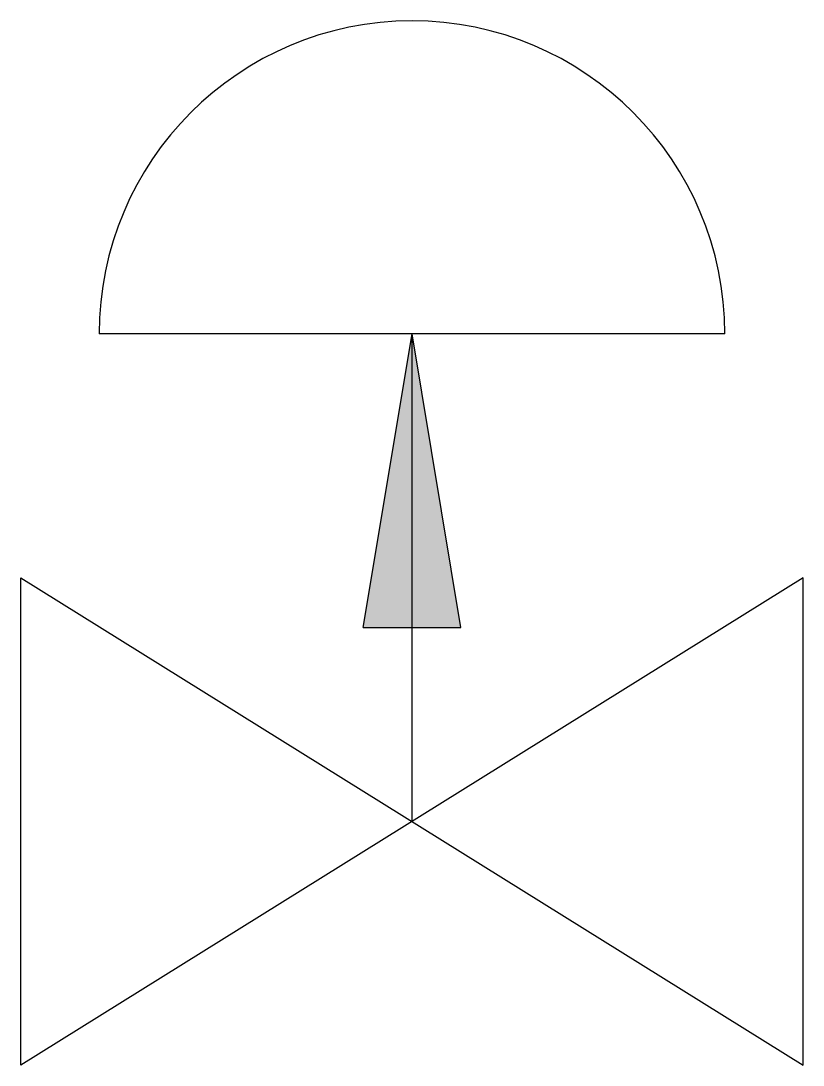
# Model space of a CAD drawing. Header units: millimetres. Extents: x -10132.29 to -10132.049, y 61.712 to 62.034.
import ezdxf

# ---------------------------------------------------------------- set-up
doc = ezdxf.new("R2010")
doc.units = ezdxf.units.MM
doc.header["$LTSCALE"] = 10
doc.layers.add('Tub_Válvulas', color=2, linetype='Continuous')

msp = doc.modelspace()

# ---------------------------------------------------------------- hatches: boundary and pattern name
at = {"layer": 'Tub_Válvulas'}
msp.add_hatch(color=256, dxfattribs=at).paths.add_polyline_path([(-10132.18417, 61.84692), (-10132.15407, 61.84692), (-10132.16912, 61.93724)])

# ---------------------------------------------------------------- linework, layer by layer
for p, q in [((-10132.07277, 61.93724), (-10132.26547, 61.93724)), ((-10132.18417, 61.84692), (-10132.16912, 61.93724)), ((-10132.16912, 61.78724), (-10132.16912, 61.93724)), ((-10132.15407, 61.84692), (-10132.16912, 61.93724)), ((-10132.28955, 61.71224), (-10132.28955, 61.86224)), ((-10132.28955, 61.86224), (-10132.04869, 61.71224)), ((-10132.04869, 61.86224), (-10132.28955, 61.71224)), ((-10132.04869, 61.71224), (-10132.04869, 61.86224)), ((-10132.18417, 61.84692), (-10132.15407, 61.84692))]:
    msp.add_line(p, q, dxfattribs=at)
msp.add_arc((-10132.16912, 61.93724), 0.09635, 0, 180, dxfattribs=at)

doc.saveas('drawing.dxf')
